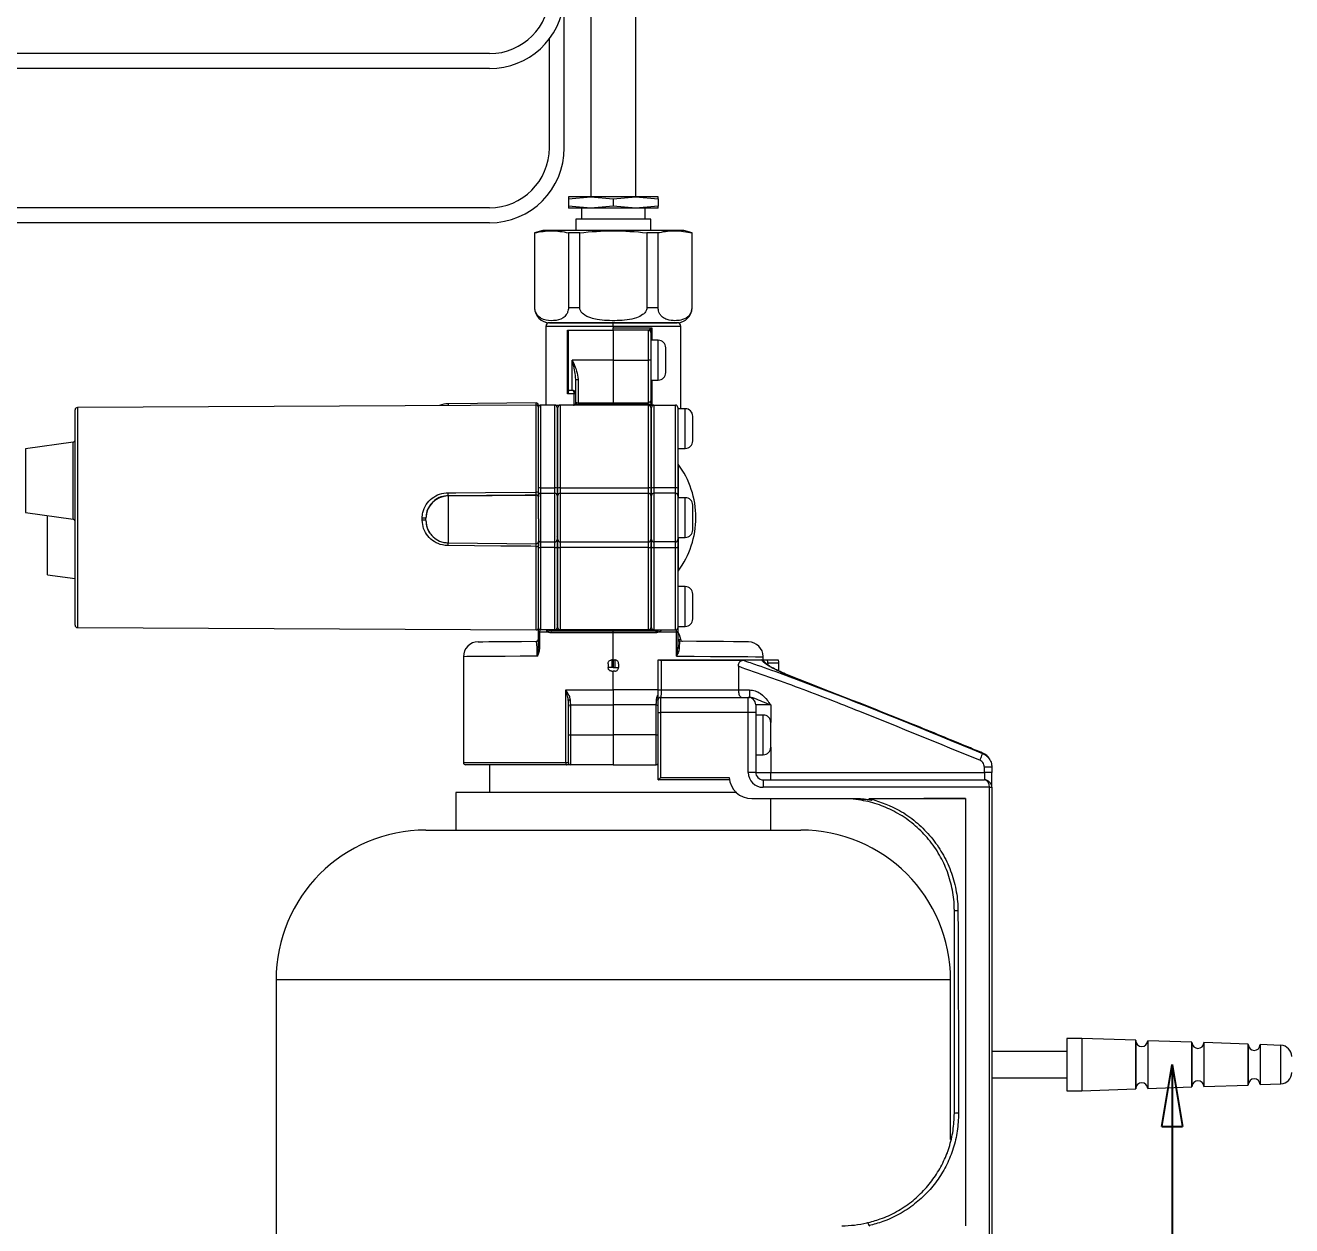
# Model space of a CAD drawing. Header units: millimetres. Extents: x 68 to 977, y 33 to 1394.
# Drawn here: x 372 to 709.9, y 563.3 to 883.7 of the extents above; entities that cross this region are included whole.
import ezdxf

# ---------------------------------------------------------------- set-up
doc = ezdxf.new("R2010")
doc.units = ezdxf.units.MM
doc.header["$LTSCALE"] = 5
doc.layers.add('LEVEL0', color=179, linetype='Continuous')
doc.styles.add('SLDTEXTSTYLE0', font='TXT', dxfattribs={"width": 0.75})
doc.dimstyles.new('SLDDIMSTYLE1', dxfattribs={"dimtxt": 17.5, "dimasz": 16.51, "dimexe": 0, "dimexo": 0.0625, "dimgap": 4.375, "dimtad": 1, "dimdec": 0, "dimlfac": 0.5, "dimrnd": 1e-09, "dimzin": 12, "dimdsep": 46, "dimtxsty": 'SLDTEXTSTYLE0', "dimblk1": 'CLOSED', "dimblk2": 'CLOSED', "dimsah": 1, "dimcen": 0.09, "dimadec": 0, "dimazin": 3, "dimtfac": 1, "dimtofl": 0, "dimtmove": 0, "dimatfit": 3, "dimldrblk": 'CLOSED', "dimfxl": 0, "dimfrac": 2, "dimtolj": 1, "dimtzin": 12, "dimarcsym": 0})

# ---------------------------------------------------------------- blocks, each defined once
blk = doc.blocks.new('_CLOSED')
at = {"color": 0, "linetype": 'ByBlock', "lineweight": -2}
for p, q in [((-1, 0.166667), (0, 0)), ((-1, 0.166667), (-1, -0.166667)), ((0, 0), (-1, -0.166667)), ((0, 0), (-1, 0))]:
    blk.add_line(p, q, dxfattribs=at)
blk = doc.blocks.new('_D_3')
at = {"layer": 'LEVEL0', "color": 7}
blk.add_line((678.04, 606.31), (678.04, 286.31), dxfattribs=at)
at = {"layer": 'LEVEL0', "color": 7, "xscale": 16.51, "yscale": 16.51}
for p, rotation in [((678.04, 606.31, 32.55), 90.0000000000004), ((678.04, 286.31, 32.55), 270.0000000000004)]:
    blk.add_blockref('_CLOSED', p, dxfattribs=dict(at, rotation=rotation))
at = {"layer": 'LEVEL0', "color": 7, "insert": (655.48, 410.24, 32.55), "char_height": 17.5, "attachment_point": 1, "rotation": 90, "style": 'SLDTEXTSTYLE0'}
blk.add_mtext('160', dxfattribs=at)

msp = doc.modelspace()

# ---------------------------------------------------------------- linework, layer by layer
at = {"color": 7, "linetype": 'Continuous', "lineweight": 15}
for p, q in [((522.91, 919.01), (522.91, 837.91)), ((534.91, 837.91), (534.91, 919.01)), ((516.91, 837.41), (522.91, 837.91)), ((516.91, 837.91), (516.91, 837.41)), ((522.91, 837.91), (516.91, 837.91)), ((516.91, 837.41), (516.91, 835.41)), ((522.91, 834.91), (516.91, 835.41)), ((516.91, 835.41), (516.91, 834.91)), ((522.91, 834.91), (516.91, 834.91)), ((520.41, 834.91), (520.41, 831.91)), ((522.91, 837.91), (528.91, 837.41)), ((534.91, 837.91), (522.91, 837.91)), ((528.91, 835.41), (522.91, 834.91)), ((534.91, 834.91), (522.91, 834.91)), ((528.91, 837.41), (534.91, 837.91)), ((528.91, 837.41), (528.91, 835.41)), ((534.91, 834.91), (528.91, 835.41)), ((534.91, 837.91), (540.91, 837.41)), ((540.91, 837.91), (534.91, 837.91)), ((540.91, 835.41), (534.91, 834.91)), ((540.91, 834.91), (534.91, 834.91)), ((537.41, 831.91), (537.41, 834.91)), ((540.91, 837.41), (540.91, 837.91)), ((540.91, 837.41), (540.91, 835.41)), ((540.91, 834.91), (540.91, 835.41)), ((518.91, 831.91), (518.91, 828.91)), ((538.91, 831.91), (518.91, 831.91)), ((538.91, 828.91), (538.91, 831.91)), ((510.11, 828.91), (507.91, 828.32)), ((507.91, 828.32), (507.91, 808.31)), ((507.98, 828.32), (507.91, 828.32)), ((507.98, 808.31), (507.98, 828.32)), ((519.51, 828.91), (510.11, 828.91)), ((519.96, 828.32), (516.93, 828.32)), ((516.93, 828.32), (516.93, 808.31)), ((547.71, 828.91), (519.51, 828.91)), ((519.96, 808.31), (519.96, 828.32)), ((537.85, 828.32), (537.85, 808.31)), ((540.89, 828.32), (537.85, 828.32)), ((540.89, 808.31), (540.89, 828.32)), ((549.91, 828.32), (547.71, 828.91)), ((549.91, 828.32), (549.84, 828.32)), ((549.84, 828.32), (549.84, 808.31)), ((549.91, 808.31), (549.91, 828.32)), ((520.41, 804.31), (511.91, 804.31)), ((511.91, 804.31), (528.91, 804.31)), ((545.91, 804.31), (520.41, 804.31)), ((528.91, 804.31), (545.91, 804.31)), ((528.91, 803.31), (528.91, 804.31)), ((510.91, 803.31), (510.91, 782.31)), ((516.72, 802.31), (516.91, 802.31)), ((516.91, 786.31), (516.91, 802.31)), ((516.91, 802.31), (528.91, 802.31)), ((528.91, 803.31), (528.91, 802.91)), ((528.91, 802.31), (528.91, 802.91)), ((538.31, 802.31), (528.91, 802.31)), ((528.91, 802.31), (528.91, 794.31)), ((538.91, 801.71), (538.91, 794.31)), ((546.91, 781.35), (546.91, 803.31)), ((540.91, 799.61), (538.91, 799.61)), ((542.91, 791.01), (542.91, 797.61)), ((528.91, 794.31), (528.91, 782.91)), ((538.91, 794.31), (538.91, 783.25)), ((518.91, 783.11), (518.91, 789.19)), ((538.91, 789.01), (540.91, 789.01)), ((516.91, 786.31), (517.91, 786.31)), ((385.31, 751.88), (385.31, 781.06)), ((508.31, 782.31), (385.91, 781.66)), ((508.3, 782.88), (484.86, 782.68)), ((508.91, 782.28), (508.91, 781.71)), ((508.91, 760.12), (508.91, 781.71)), ((513.31, 782.31), (509.51, 782.31)), ((513.31, 782.31), (513.71, 782.31)), ((513.71, 782.31), (514.71, 782.31)), ((513.91, 781.71), (513.91, 760.12)), ((514.11, 760.12), (514.11, 781.71)), ((538.31, 782.31), (514.71, 782.31)), ((518.91, 782.91), (518.91, 783.11)), ((528.91, 782.51), (519.51, 782.51)), ((528.91, 782.51), (528.91, 782.91)), ((539.06, 782.51), (528.91, 782.51)), ((528.91, 782.31), (528.91, 782.51)), ((538.31, 782.31), (539.31, 782.31)), ((538.91, 782.91), (538.91, 783.31)), ((538.91, 781.71), (538.91, 760.12)), ((539.11, 760.12), (539.11, 781.71)), ((539.31, 782.31), (539.71, 782.31)), ((539.71, 782.31), (545.51, 782.31)), ((546.11, 781.71), (546.11, 760.12)), ((548.11, 781.35), (546.11, 781.35)), ((550.11, 772.75), (550.11, 779.35)), ((384.79, 772.4), (372.03, 770.61)), ((546.11, 770.75), (548.11, 770.75)), ((508.91, 758.21), (508.91, 760.12)), ((508.91, 751.95), (508.91, 758.21)), ((509.51, 758.81), (513.31, 758.81)), ((513.91, 760.12), (513.91, 758.21)), ((513.91, 758.21), (513.91, 746.41)), ((514.11, 758.21), (514.11, 760.12)), ((514.11, 746.41), (514.11, 758.21)), ((514.71, 758.81), (538.31, 758.81)), ((538.91, 760.12), (538.91, 758.21)), ((538.91, 758.21), (538.91, 746.41)), ((539.11, 758.21), (539.11, 760.12)), ((539.11, 746.41), (539.11, 758.21)), ((545.51, 758.81), (539.71, 758.81)), ((546.11, 760.12), (546.11, 758.21)), ((546.11, 758.21), (546.11, 746.41)), ((548.11, 757.61), (546.11, 757.61)), ((372.03, 753.65), (384.79, 751.86)), ((550.11, 749.01), (550.11, 755.61)), ((377.91, 737.04), (377.91, 752.83)), ((385.31, 723.55), (385.31, 751.88)), ((478.91, 752.1), (478.91, 752.14)), ((478.91, 751.52), (478.91, 752.1)), ((508.91, 751.95), (508.91, 745.92)), ((546.11, 747.01), (548.11, 747.01)), ((484.86, 745.52), (508.3, 745.32)), ((508.91, 744.5), (508.91, 745.92)), ((508.91, 722.91), (508.91, 744.5)), ((509.51, 745.81), (513.31, 745.81)), ((513.91, 746.41), (513.91, 744.5)), ((513.91, 744.5), (513.91, 722.91)), ((514.11, 744.5), (514.11, 746.41)), ((514.11, 722.91), (514.11, 744.5)), ((514.71, 745.81), (538.31, 745.81)), ((538.91, 746.41), (538.91, 744.5)), ((538.91, 744.5), (538.91, 722.91)), ((539.11, 744.5), (539.11, 746.41)), ((539.11, 722.91), (539.11, 744.5)), ((545.51, 745.81), (539.71, 745.81)), ((546.11, 746.41), (546.11, 744.5)), ((546.11, 744.5), (546.11, 722.91)), ((377.91, 737.04), (385.31, 736)), ((548.11, 733.87), (546.11, 733.87)), ((550.11, 725.27), (550.11, 731.87)), ((546.11, 723.27), (548.11, 723.27)), ((385.91, 722.95), (508.31, 722.31)), ((508.91, 717.58), (508.91, 721.71)), ((513.31, 722.31), (509.51, 722.31)), ((511.16, 722.2), (511.16, 722.21)), ((512.51, 722.11), (528.91, 722.11)), ((513.71, 722.31), (513.31, 722.31)), ((514.71, 722.31), (513.71, 722.31)), ((538.31, 722.31), (514.71, 722.31)), ((528.91, 722.11), (528.91, 722.31)), ((528.91, 722.11), (540.51, 722.11)), ((528.91, 721.51), (528.91, 722.11)), ((528.91, 714.31), (528.91, 721.51)), ((539.31, 722.31), (538.31, 722.31)), ((539.71, 722.31), (539.31, 722.31)), ((539.71, 722.31), (545.51, 722.31)), ((546.11, 721.71), (546.11, 717.72)), ((488.91, 715.17), (488.91, 686.91)), ((527.51, 713.31), (527.51, 712.31)), ((528.91, 714.31), (528.51, 714.31)), ((528.91, 714.31), (529.31, 714.31)), ((528.91, 714.31), (528.91, 712.31)), ((530.31, 713.31), (530.31, 712.31)), ((540.91, 714.31), (541.19, 714.31)), ((540.91, 706.31), (540.91, 714.31)), ((541.19, 714.31), (568.52, 714.31)), ((541.68, 714.22), (563.52, 714.22)), ((568.52, 714.31), (569.98, 714.31)), ((568.91, 714.31), (568.91, 715.14)), ((569.98, 714.31), (572.91, 714.31)), ((573.11, 711.33), (573.11, 713.44)), ((528.51, 712.31), (527.51, 712.31)), ((528.91, 712.31), (528.51, 712.31)), ((528.51, 711.31), (528.91, 711.31)), ((528.91, 712.31), (529.31, 712.31)), ((529.31, 711.31), (528.91, 711.31)), ((528.91, 706.31), (528.91, 711.31)), ((529.31, 712.31), (530.31, 712.31)), ((562.27, 712.6), (562.27, 706.31)), ((576.47, 709.89), (576.46, 709.86)), ((528.91, 706.31), (528.91, 702.31)), ((540.91, 700.31), (540.91, 703.71)), ((541.51, 704.31), (564.91, 704.31)), ((564.91, 704.31), (565.25, 704.31)), ((516.91, 694.31), (516.91, 701.71)), ((517.51, 702.31), (528.91, 702.31)), ((540.31, 702.31), (528.91, 702.31)), ((528.91, 702.31), (528.91, 694.31)), ((540.91, 682.31), (540.91, 700.31)), ((566.91, 702.31), (566.91, 700.31)), ((566.91, 700.31), (566.91, 684.31)), ((568.91, 699.61), (566.91, 699.61)), ((570.91, 691.01), (570.91, 697.61)), ((516.91, 686.91), (516.91, 694.31)), ((528.91, 694.31), (528.91, 686.31)), ((516.42, 686.31), (489.51, 686.31)), ((495.91, 686.31), (495.91, 678.91)), ((517.51, 686.31), (516.42, 686.31)), ((528.91, 686.31), (517.51, 686.31)), ((528.91, 686.31), (540.31, 686.31)), ((540.91, 686.31), (540.31, 686.31)), ((566.91, 689.01), (568.91, 689.01)), ((629.91, 685.66), (629.91, 684.31)), ((629.91, 680.31), (629.91, 684.31)), ((559.91, 682.31), (540.91, 682.31)), ((568.91, 682.31), (627.91, 682.31)), ((629.91, 680.31), (629.91, 212.31)), ((486.91, 678.91), (486.91, 668.91)), ((561.91, 678.91), (486.91, 678.91)), ((565.83, 677.31), (594.43, 677.31)), ((570.91, 668.91), (570.91, 677.31)), ((622.91, 677.31), (622.91, 563.31)), ((478.91, 668.91), (578.91, 668.91)), ((619.91, 593.31), (619.91, 647.31)), ((438.91, 628.91), (438.91, 288.91)), ((618.91, 586.32), (618.91, 628.91)), ((653.91, 613.31), (649.91, 613.31)), ((649.91, 613.31), (649.91, 599.31)), ((668.31, 612.81), (653.91, 613.31)), ((653.91, 613.31), (653.91, 599.31)), ((668.31, 599.81), (668.31, 612.81)), ((668.31, 612.75), (668.31, 599.87)), ((683.31, 612.28), (671.51, 612.69)), ((671.51, 612.69), (671.51, 606.31)), ((683.31, 600.34), (683.31, 612.28)), ((683.31, 612.23), (683.31, 600.39)), ((698.31, 611.76), (686.51, 612.17)), ((686.51, 612.17), (686.51, 606.31)), ((698.31, 600.86), (698.31, 611.76)), ((698.31, 611.7), (698.31, 600.91)), ((707.01, 611.45), (701.51, 611.65)), ((701.51, 611.65), (701.51, 606.31)), ((649.91, 609.81), (629.91, 609.81)), ((671.51, 606.31), (671.51, 599.92)), ((686.51, 606.31), (686.51, 600.45)), ((701.51, 606.31), (701.51, 600.97)), ((629.91, 602.81), (649.91, 602.81)), ((649.91, 599.31), (653.91, 599.31)), ((653.91, 599.31), (668.31, 599.81)), ((671.51, 599.92), (683.31, 600.34)), ((686.51, 600.45), (698.31, 600.86)), ((701.51, 600.97), (707.01, 601.16)), ((618.04, 583.08), (617.86, 582.4))]:
    msp.add_line(p, q, dxfattribs=at)
at = {"color": 8, "linetype": 'Continuous', "lineweight": 0}
for p, q in [((507.98, 808.31), (507.91, 808.31)), ((519.96, 808.31), (516.93, 808.31)), ((540.89, 808.31), (537.85, 808.31)), ((549.91, 808.31), (549.84, 808.31)), ((528.91, 803.31), (510.91, 803.31)), ((516.72, 785.31), (516.72, 802.31)), ((546.91, 803.31), (528.91, 803.31)), ((528.91, 802.91), (539.17, 802.91)), ((538.31, 794.31), (538.31, 802.31)), ((539.17, 802.91), (539.17, 799.61)), ((540.91, 789.01), (540.91, 799.61)), ((517.91, 786.31), (517.91, 794.31)), ((528.91, 794.31), (517.91, 794.31)), ((528.91, 794.31), (538.31, 794.31)), ((538.91, 794.31), (538.31, 794.31)), ((538.31, 782.91), (538.31, 794.31)), ((518.91, 789.19), (519.51, 789.19)), ((519.51, 789.19), (519.51, 782.91)), ((539.17, 789.01), (539.17, 782.42)), ((518.49, 785.31), (516.72, 785.31)), ((518.49, 782.34), (518.49, 785.31)), ((518.91, 785.31), (518.49, 785.31)), ((385.91, 781.66), (385.91, 751.87)), ((484.86, 782.68), (484.86, 782.18)), ((508.3, 782.31), (508.3, 782.88)), ((508.31, 759.12), (508.31, 782.31)), ((509.51, 782.31), (509.51, 760.28)), ((513.31, 760.28), (513.31, 782.31)), ((513.71, 782.31), (513.71, 782.16)), ((514.11, 781.71), (513.91, 781.71)), ((514.71, 782.31), (514.71, 760.28)), ((519.51, 782.91), (519.51, 782.51)), ((519.51, 782.91), (528.91, 782.91)), ((519.51, 782.51), (519.51, 782.41)), ((528.91, 782.91), (538.31, 782.91)), ((538.31, 760.28), (538.31, 782.31)), ((539.11, 781.71), (538.91, 781.71)), ((539.31, 782.31), (539.31, 782.16)), ((539.71, 782.31), (539.71, 760.28)), ((545.51, 760.28), (545.51, 782.31)), ((548.11, 770.75), (548.11, 781.35)), ((372.03, 770.61), (372.03, 762)), ((384.79, 761.98), (384.79, 772.4)), ((546.23, 766.58), (546.23, 757.61)), ((372.03, 762), (372.03, 753.65)), ((384.79, 751.86), (384.79, 761.98)), ((509.51, 760.28), (509.51, 758.81)), ((509.51, 760.28), (513.31, 760.28)), ((513.31, 758.81), (513.31, 760.28)), ((514.71, 760.28), (514.71, 758.81)), ((514.71, 760.28), (538.31, 760.28)), ((538.31, 758.81), (538.31, 760.28)), ((539.71, 760.28), (539.71, 758.81)), ((545.51, 760.28), (539.71, 760.28)), ((545.51, 758.81), (545.51, 760.28)), ((484.86, 758.1), (508.3, 758.31)), ((484.86, 758.15), (484.86, 758.1)), ((484.86, 758.1), (484.86, 745.52)), ((508.3, 758.31), (508.3, 758.35)), ((508.3, 745.32), (508.3, 758.31)), ((509.51, 758.81), (509.51, 745.81)), ((513.31, 745.81), (513.31, 758.81)), ((514.71, 758.81), (514.71, 745.81)), ((538.31, 745.81), (538.31, 758.81)), ((539.71, 758.81), (539.71, 745.81)), ((545.51, 745.81), (545.51, 758.81)), ((548.11, 747.01), (548.11, 757.61)), ((385.91, 751.87), (385.91, 722.95)), ((477.91, 751.58), (477.91, 752.14)), ((546.23, 747.01), (546.23, 738.04)), ((508.31, 722.31), (508.31, 744.62)), ((509.51, 745.81), (509.51, 744.34)), ((513.31, 744.34), (509.51, 744.34)), ((509.51, 744.34), (509.51, 722.31)), ((513.31, 744.34), (513.31, 745.81)), ((513.31, 722.31), (513.31, 744.34)), ((514.71, 745.81), (514.71, 744.34)), ((538.31, 744.34), (514.71, 744.34)), ((514.71, 744.34), (514.71, 722.31)), ((538.31, 744.34), (538.31, 745.81)), ((538.31, 722.31), (538.31, 744.34)), ((539.71, 745.81), (539.71, 744.34)), ((539.71, 744.34), (545.51, 744.34)), ((539.71, 744.34), (539.71, 722.31)), ((545.51, 744.34), (545.51, 745.81)), ((545.51, 722.31), (545.51, 744.34)), ((548.11, 723.27), (548.11, 733.87)), ((508.91, 721.71), (509.21, 721.71)), ((509.21, 721.71), (509.21, 717.58)), ((511.59, 721.71), (509.21, 721.71)), ((528.91, 721.51), (512.26, 721.51)), ((512.51, 722.31), (512.51, 722.11)), ((513.71, 722.31), (513.71, 722.46)), ((513.91, 722.91), (514.11, 722.91)), ((540.34, 721.51), (528.91, 721.51)), ((538.91, 722.91), (539.11, 722.91)), ((539.31, 722.46), (539.31, 722.31)), ((540.51, 722.11), (540.51, 722.31)), ((545.76, 721.71), (540.87, 721.71)), ((545.76, 715.33), (545.76, 721.71)), ((545.76, 721.71), (546.11, 721.71)), ((546.13, 719.79), (546.7, 719.79)), ((508.91, 717.58), (509.21, 717.58)), ((528.51, 714.31), (528.51, 712.31)), ((529.31, 714.31), (529.31, 712.31)), ((541.68, 714.22), (541.68, 706.31)), ((570.17, 713.44), (570.17, 712.97)), ((573.11, 713.44), (570.17, 713.44)), ((516.23, 706.31), (528.91, 706.31)), ((516.23, 686.91), (516.23, 706.31)), ((540.91, 706.31), (528.91, 706.31)), ((540.91, 706.31), (541.68, 706.31)), ((541.68, 706.31), (562.27, 706.31)), ((562.27, 706.31), (565.25, 706.31)), ((565.25, 706.31), (565.25, 704.31)), ((541.51, 704.31), (541.51, 700.31)), ((564.91, 700.31), (564.91, 704.31)), ((517.51, 702.31), (517.51, 694.31)), ((540.31, 694.31), (540.31, 702.31)), ((540.91, 700.31), (541.51, 700.31)), ((541.51, 700.31), (541.51, 682.91)), ((564.91, 700.31), (541.51, 700.31)), ((564.91, 684.31), (564.91, 700.31)), ((566.91, 700.31), (564.91, 700.31)), ((570.91, 702.31), (566.91, 702.31)), ((568.91, 689.01), (568.91, 699.61)), ((570.91, 702.31), (570.91, 697.61)), ((516.91, 694.31), (517.51, 694.31)), ((517.51, 694.31), (528.91, 694.31)), ((517.51, 694.31), (517.51, 686.31)), ((540.31, 694.31), (528.91, 694.31)), ((540.31, 686.31), (540.31, 694.31)), ((540.31, 694.31), (540.91, 694.31)), ((570.91, 691.01), (570.91, 684.31)), ((488.91, 686.91), (516.23, 686.91)), ((516.23, 686.91), (516.91, 686.91)), ((541.51, 682.91), (559.84, 682.91)), ((566.91, 684.31), (564.91, 684.31)), ((566.91, 684.31), (570.91, 684.31)), ((570.91, 682.31), (570.91, 684.31)), ((570.91, 684.31), (627.91, 684.31)), ((627.91, 684.31), (627.91, 685.66)), ((629.91, 685.66), (627.91, 685.66)), ((627.91, 684.31), (627.91, 682.31)), ((629.91, 684.31), (627.91, 684.31)), ((568.91, 682.31), (568.91, 680.31)), ((629.31, 680.31), (568.91, 680.31)), ((629.31, 212.31), (629.31, 680.31)), ((629.31, 680.31), (629.91, 680.31)), ((618.91, 628.91), (438.91, 628.91)), ((707.01, 601.16), (707.01, 611.45))]:
    msp.add_line(p, q, dxfattribs=at)
at = {"color": 8, "linetype": 'Continuous', "lineweight": 0, "flags": 128}
for points in [[(518.49, 785.31), (518.48, 785.5), (518.44, 785.69), (518.39, 785.86), (518.32, 786.02), (518.23, 786.14), (518.13, 786.23), (518.02, 786.29), (517.91, 786.31)], [(518.64, 782.41), (518.65, 782.4), (518.67, 782.37), (518.7, 782.32), (518.71, 782.31)], [(484.85, 758.93), (486.85, 758.94), (494.85, 759.01), (508.31, 759.12)], [(513.91, 759.89), (513.93, 759.9), (513.99, 759.91), (514.04, 759.93), (514.08, 759.94), (514.1, 759.96), (514.11, 759.98)], [(539.11, 759.89), (539.09, 759.9), (539.03, 759.91), (538.98, 759.93), (538.94, 759.94), (538.92, 759.96), (538.91, 759.98)], [(508.31, 744.62), (506.91, 744.63), (498.91, 744.7), (484.85, 744.82)], [(513.91, 744.72), (513.93, 744.72), (513.99, 744.71), (514.04, 744.69), (514.08, 744.67), (514.1, 744.65), (514.11, 744.63)], [(539.11, 744.72), (539.09, 744.72), (539.03, 744.71), (538.98, 744.69), (538.94, 744.67), (538.92, 744.65), (538.91, 744.63)], [(511.59, 721.71), (511.65, 721.82), (511.73, 721.93), (511.82, 722.03), (511.9, 722.11), (511.99, 722.17), (512.06, 722.21), (512.13, 722.22), (512.18, 722.21)], [(512.26, 721.51), (512.26, 721.63), (512.28, 721.74), (512.3, 721.84), (512.33, 721.93), (512.37, 722.01), (512.41, 722.06), (512.46, 722.1), (512.51, 722.11)], [(508.61, 715.32), (504.09, 715.29), (500.03, 715.26), (496.51, 715.23), (493.6, 715.21), (491.36, 715.19), (489.83, 715.18), (489.03, 715.17), (488.91, 715.17)], [(545.76, 715.33), (550.5, 715.29), (554.85, 715.25), (558.72, 715.22), (562.04, 715.2), (564.76, 715.18), (566.83, 715.16), (568.2, 715.15), (568.85, 715.14), (568.91, 715.14)], [(627.43, 689.36), (627.4, 689.3), (627.35, 689.17), (627.27, 688.99), (627.18, 688.76), (627.07, 688.49), (626.94, 688.19), (626.81, 687.86), (626.67, 687.52)], [(516.23, 686.91), (516.23, 686.79), (516.24, 686.68), (516.26, 686.58), (516.28, 686.48), (516.31, 686.41), (516.34, 686.35), (516.38, 686.32), (516.42, 686.31)], [(597.76, 677.25), (597.76, 677.26), (597.76, 677.28), (597.76, 677.29), (597.76, 677.31), (597.76, 677.32), (597.76, 677.34), (597.76, 677.35), (597.76, 677.37)], [(597.76, 677.37), (610.23, 677.34), (622.81, 677.31), (622.91, 677.31)]]:
    msp.add_lwpolyline(points, dxfattribs=at)
at = {"color": 7, "linetype": 'Continuous', "lineweight": 15, "flags": 128}
for points in [[(546.16, 721.82), (546.45, 721.14), (546.83, 719.81)], [(492.87, 719.17), (493.12, 719.17), (494.07, 719.18), (495.71, 719.19), (498.01, 719.21), (500.91, 719.24), (504.37, 719.27), (508.31, 719.3)], [(564.94, 719.14), (564.92, 719.14), (564.37, 719.15), (563.06, 719.16), (561.02, 719.18), (558.3, 719.2), (554.96, 719.23), (551.07, 719.27), (546.7, 719.3)], [(540.91, 682.31), (540.92, 682.32), (540.95, 682.35), (541.01, 682.41), (541.08, 682.48), (541.18, 682.58), (541.28, 682.68), (541.39, 682.79), (541.51, 682.91)]]:
    msp.add_lwpolyline(points, dxfattribs=at)
at = {"color": 7, "linetype": 'Continuous', "lineweight": 15}
for centre, radius, start, end in [((511.91, 808.31), 4, 180, 270), ((545.91, 808.31), 4, 270, 0), ((511.91, 803.31), 1, 90, 180), ((545.91, 803.31), 1, 0, 90), ((538.31, 801.71), 0.6, 0, 90), ((540.91, 797.61), 2, 0, 90), ((540.91, 791.01), 2, 270, 0), ((517.91, 785.31), 1, 0, 90), ((385.91, 781.06), 0.6, 90.3, 180), ((484.91, 776.68), 6, 90.5, 113.7515), ((508.31, 782.28), 0.6, 0, 90.5), ((508.31, 781.71), 0.6, 0, 90.3), ((509.51, 781.71), 0.6, 90, 180), ((513.31, 781.71), 0.6, 0, 90), ((513.71, 781.21), 0.4, 300, 0), ((514.71, 781.71), 0.6, 90, 180), ((518.31, 782.91), 0.6, 270, 303.5573), ((519.51, 783.11), 0.6, 180, 270), ((538.31, 781.71), 0.6, 0, 90), ((539.31, 781.21), 0.4, 180, 240), ((539.71, 781.71), 0.6, 90, 180), ((545.51, 781.71), 0.6, 0, 90), ((548.11, 779.35), 2, 0, 90), ((384.71, 773), 0.6, 278, 0), ((548.11, 772.75), 2, 270, 0), ((546.71, 766.93), 0.6, 180, 216.4751), ((526.93, 752.31), 24, 0, 36.4751), ((509.51, 758.21), 0.6, 90, 180), ((513.31, 758.21), 0.6, 0, 90), ((513.71, 757.71), 0.4, 300, 0), ((514.71, 758.21), 0.6, 90, 180), ((538.31, 758.21), 0.6, 0, 90), ((539.31, 757.71), 0.4, 180, 240), ((539.71, 758.21), 0.6, 90, 180), ((545.51, 758.21), 0.6, 0, 90), ((548.11, 755.61), 2, 0, 90), ((384.71, 751.26), 0.6, 0, 82), ((484.91, 751.52), 6, 180.0032, 269.5033), ((526.93, 752.31), 24, 323.5249, 0), ((513.71, 746.91), 0.4, 0, 60), ((539.31, 746.91), 0.4, 120, 180), ((548.11, 749.01), 2, 270, 0), ((508.31, 745.92), 0.6, 269.4969, 359.9967), ((509.51, 746.41), 0.6, 180, 270), ((513.31, 746.41), 0.6, 270, 0), ((514.71, 746.41), 0.6, 180, 270), ((538.31, 746.41), 0.6, 270, 0), ((539.71, 746.41), 0.6, 180, 270), ((545.51, 746.41), 0.6, 270, 0), ((546.71, 737.68), 0.6, 143.5249, 180), ((548.11, 731.87), 2, 0, 90), ((385.91, 723.55), 0.6, 180, 269.7), ((513.71, 723.41), 0.4, 0, 60), ((539.31, 723.41), 0.4, 120, 180), ((548.11, 725.27), 2, 270, 0), ((508.31, 722.91), 0.6, 269.7, 0), ((508.31, 719.9), 0.6, 270.5, 0), ((509.51, 722.91), 0.6, 180, 270), ((513.31, 722.91), 0.6, 270, 0), ((514.71, 722.91), 0.6, 180, 270), ((538.31, 722.91), 0.6, 270, 0), ((539.71, 722.91), 0.6, 180, 270), ((540.51, 722.71), 0.6, 270, 318.1897), ((545.51, 722.91), 0.6, 270, 0), ((546.71, 719.9), 0.6, 180, 269.5), ((547.42, 719.9), 0.6, 187.7463, 269.5), ((492.91, 715.17), 4, 90.5, 180.2261), ((564.91, 715.14), 4, 0.6703, 89.5), ((571.11, 713.44), 2, 0, 25.8419), ((541.51, 703.71), 0.6, 90, 180), ((564.91, 702.31), 2, 0, 90), ((517.51, 701.71), 0.6, 90, 180), ((540.31, 701.71), 0.6, 0, 90), ((568.91, 697.61), 2, 0, 90), ((568.91, 691.01), 2, 270, 0), ((489.51, 686.91), 0.6, 180, 270), ((517.51, 686.91), 0.6, 180, 270), ((540.31, 686.91), 0.6, 270, 0), ((565.83, 683.31), 6, 183.8226, 270), ((568.91, 684.31), 2, 180, 270), ((627.91, 680.31), 2, 0, 90), ((478.91, 628.91), 40, 90, 180), ((578.91, 628.91), 40, 0, 90), ((669.91, 612.75), 1.6, 182, 358), ((684.91, 612.23), 1.6, 182, 358), ((699.91, 611.7), 1.6, 182, 358), ((706.91, 608.46), 3, 0, 88), ((669.91, 599.87), 1.6, 2, 178), ((684.91, 600.39), 1.6, 2, 178), ((699.91, 600.91), 1.6, 2, 178), ((706.91, 604.16), 3, 272, 0), ((589.91, 593.31), 30, 270, 282.87)]:
    msp.add_arc(centre, radius, start, end, dxfattribs=at)
at = {"color": 8, "linetype": 'Continuous', "lineweight": 0}
for centre, radius, start, end in [((538.37, 801.88), 0.539, 2.71, 78.1692), ((519.46, 782.96), 0.557, 185.6678, 274.7209), ((509.37, 759.59), 0.698, 78.484, 131.2674), ((513.45, 759.59), 0.698, 48.7322, 101.5163), ((514.57, 759.59), 0.698, 78.4839, 131.2674), ((538.45, 759.59), 0.698, 48.7326, 101.5161), ((539.57, 759.59), 0.698, 78.484, 131.2675), ((545.65, 759.59), 0.698, 48.7326, 101.5161), ((484.91, 752.1), 6, 90.4967, 179.9968), ((430.5, 758.29), 54.36, 359.8468, 0.6671), ((508.31, 757.75), 0.6, 0.0031, 90.5032), ((508.31, 757.71), 0.6, 0.0031, 90.5032), ((508.45, 758.36), 0.78, 53.9176, 100.6109), ((478.16, 707.75), 44.39, 89.0359, 90.3199), ((478.16, 741.4), 10.19, 85.7942, 91.3934), ((396.5, 745.68), 88.36, 359.4402, 359.8968), ((508.45, 745.32), 0.718, 258.6359, 309.9736), ((509.37, 745.02), 0.698, 228.7322, 281.5166), ((513.45, 745.02), 0.698, 258.4831, 311.2682), ((514.57, 745.02), 0.698, 228.7322, 281.5167), ((538.45, 745.02), 0.698, 258.4833, 311.2678), ((539.57, 745.02), 0.698, 228.7322, 281.5165), ((545.65, 745.02), 0.698, 258.4833, 311.2678), ((511.31, 722.86), 0.675, 257.1261, 305.36), ((540.04, 721.45), 0.869, 17.415, 45.0009), ((541.51, 722.68), 0.429, 239.0778, 277.2569), ((546.5, 717.82), 0.406, 193.0499, 266.3384), ((567.89, 712.5), 1.91, 25.5387, 70.8412), ((568.05, 713.44), 2.12, 359.9387, 24.2375), ((517.38, 703.21), 0.482, 90.1099, 169.3485), ((540.44, 703.21), 0.482, 10.6522, 89.8898), ((568.91, 684.31), 4, 180, 270), ((620.6, 625.97), 21.35, 89.2667, 91.8476), ((620.68, 547.6), 45.71, 89.5421, 90.9604)]:
    msp.add_arc(centre, radius, start, end, dxfattribs=at)
for centre, major_axis, ratio, start_param, end_param in [((519.51, 783.11), (0.6, 0), 0.333333, 3.141593, 4.712389), ((2496.22, 776.15), (4744.61, 41.4), 0.000105, 4.274613, 4.280062), ((627.91, 680.31), (0, 2), 0.7, 4.712389, 6.283185)]:
    msp.add_ellipse(centre, major_axis=major_axis, ratio=ratio, start_param=start_param, end_param=end_param, dxfattribs=at)
at = {"color": 7, "linetype": 'Continuous', "lineweight": 15}
for points, knots in [([(507.98, 828.32), (509.46, 828.59), (512.44, 829.12), (515.43, 828.59), (516.93, 828.32)], [0, 0, 0, 0, 0.496593, 1, 1, 1, 1]), ([(519.96, 828.32), (522.93, 828.59), (528.89, 829.12), (534.85, 828.59), (537.85, 828.32)], [0, 0, 0, 0, 0.496594, 1, 1, 1, 1]), ([(540.89, 828.32), (541.01, 828.35), (542.55, 828.69), (545.54, 829.07), (548.4, 828.57), (549.84, 828.32)], [0, 0, 0, 0, 0.041526, 0.517706, 1, 1, 1, 1]), ([(516.93, 808.31), (516.92, 808.1), (516.89, 807.69), (516.7, 807.03), (516.28, 806.24), (515.04, 805.12), (512.95, 804.76), (510.89, 804.88), (509.36, 805.57), (508.6, 806.24), (508.15, 807.18), (508, 807.78), (507.99, 808.17), (507.98, 808.31)], [0, 0, 0, 0, 0.029665, 0.059203, 0.10866, 0.196227, 0.448873, 0.709496, 0.792817, 0.905288, 0.942714, 0.980473, 1, 1, 1, 1]), ([(537.85, 808.31), (537.83, 808.1), (537.79, 807.69), (537.4, 807.03), (536.56, 806.24), (534.07, 805.12), (529.9, 804.76), (525.78, 804.88), (522.72, 805.57), (521.21, 806.24), (520.31, 807.18), (520, 807.78), (519.97, 808.17), (519.96, 808.31)], [0, 0, 0, 0, 0.029665, 0.059203, 0.10866, 0.196227, 0.448873, 0.709496, 0.792817, 0.905288, 0.942714, 0.980473, 1, 1, 1, 1]), ([(549.84, 808.31), (549.83, 808.17), (549.82, 807.84), (549.69, 807.25), (549.36, 806.5), (548.44, 805.46), (547.04, 804.95), (545.19, 804.78), (543.54, 804.97), (542.22, 805.59), (541.49, 806.34), (541.11, 807.03), (540.92, 807.7), (540.9, 808.12), (540.89, 808.31)], [0, 0, 0, 0, 0.020179, 0.048214, 0.091538, 0.163827, 0.348249, 0.499845, 0.702734, 0.826407, 0.89091, 0.939429, 0.97254, 1, 1, 1, 1]), ([(516.91, 785.91), (516.9, 785.8), (516.87, 785.61), (516.77, 785.41), (516.72, 785.31), (516.72, 785.31)], [0, 0, 0, 0, 0.540048, 0.988463, 1, 1, 1, 1]), ([(516.91, 785.91), (516.91, 785.96), (516.91, 786.13), (516.91, 786.28), (516.91, 786.3), (516.91, 786.31)], [0, 0, 0, 0, 0.2246934, 0.6495573, 1, 1, 1, 1]), ([(518.64, 782.41), (518.67, 782.43), (518.73, 782.47), (518.79, 782.54), (518.84, 782.62), (518.87, 782.68), (518.9, 782.79), (518.91, 782.86), (518.91, 782.9), (518.91, 782.91)], [0, 0, 0, 0, 0.119106, 0.269753, 0.304675, 0.49677, 0.544895, 0.895175, 1, 1, 1, 1]), ([(538.91, 783.25), (538.91, 783.27), (538.9, 783.3), (538.87, 783.31), (538.81, 783.29), (538.7, 783.22), (538.53, 783.09), (538.39, 782.97), (538.31, 782.91), (538.31, 782.91)], [0, 0, 0, 0, 0.109154, 0.218345, 0.328189, 0.489011, 0.713243, 0.993491, 1, 1, 1, 1]), ([(538.91, 782.91), (538.91, 782.87), (538.92, 782.79), (538.95, 782.68), (539, 782.59), (539.04, 782.53), (539.06, 782.51), (539.06, 782.51), (539.06, 782.51)], [0, 0, 0, 0, 0.185217, 0.369802, 0.570281, 0.802039, 0.967897, 1, 1, 1, 1]), ([(539.06, 782.51), (539.06, 782.5), (539.07, 782.5), (539.12, 782.45), (539.21, 782.38), (539.33, 782.33), (539.43, 782.31), (539.49, 782.31), (539.51, 782.31)], [0, 0, 0, 0, 0.192351, 0.384977, 0.572468, 0.751346, 0.935094, 1, 1, 1, 1]), ([(539.31, 782.34), (539.31, 782.34), (539.18, 782.37), (539.12, 782.44), (539.06, 782.51)], [0, 0, 0, 0, 0.025552, 1, 1, 1, 1]), ([(484.86, 758.15), (484.19, 758.08), (482.87, 757.94), (481.1, 756.92), (479.75, 755.41), (479.01, 753.72), (478.94, 752.59), (478.91, 752.14)], [0, 0, 0, 0, 0.211452, 0.423069, 0.638496, 0.856459, 1, 1, 1, 1]), ([(508.91, 758.99), (508.91, 758.83), (508.91, 758.49), (508.91, 758.11), (508.91, 757.88), (508.91, 757.84), (508.91, 757.84)], [0, 0, 0, 0, 0.309547, 0.641387, 0.973227, 1, 1, 1, 1]), ([(478.91, 751.56), (478.97, 750.89), (479.1, 749.56), (480.11, 747.78), (481.61, 746.42), (483.29, 745.69), (484.41, 745.6), (484.86, 745.57)], [0, 0, 0, 0, 0.212362, 0.4249, 0.640879, 0.858736, 1, 1, 1, 1]), ([(508.91, 745.75), (508.91, 745.72), (508.91, 745.61), (508.91, 745.28), (508.91, 744.94), (508.91, 744.77)], [0, 0, 0, 0, 0.165182, 0.582591, 1, 1, 1, 1]), ([(508.91, 721.71), (508.91, 721.83), (508.91, 722.07), (508.91, 722.4), (508.91, 722.67), (508.91, 722.87), (508.91, 722.89), (508.91, 722.91)], [0, 0, 0, 0, 0.181344, 0.362324, 0.552772, 0.76678, 1, 1, 1, 1]), ([(512.06, 722.31), (512.09, 722.28), (512.13, 722.24), (512.17, 722.22), (512.18, 722.21), (512.18, 722.21)], [0, 0, 0, 0, 0.791861, 0.944896, 1, 1, 1, 1]), ([(512.18, 722.21), (512.22, 722.19), (512.32, 722.13), (512.44, 722.11), (512.51, 722.11)], [0, 0, 0, 0, 0.364836, 1, 1, 1, 1]), ([(546.11, 722.91), (546.11, 722.89), (546.11, 722.86), (546.11, 722.62), (546.11, 722.27), (546.11, 721.94), (546.11, 721.76), (546.11, 721.71)], [0, 0, 0, 0, 0.242195, 0.484751, 0.715456, 0.924415, 1, 1, 1, 1]), ([(508.61, 715.32), (508.61, 715.33), (508.7, 715.71), (508.85, 716.47), (508.89, 717.22), (508.91, 717.58)], [0, 0, 0, 0, 0.007828, 0.511712, 1, 1, 1, 1]), ([(527.51, 713.31), (527.52, 713.42), (527.54, 713.65), (527.71, 713.95), (527.97, 714.17), (528.25, 714.29), (528.44, 714.3), (528.51, 714.31)], [0, 0, 0, 0, 0.214588, 0.429175, 0.643838, 0.858587, 1, 1, 1, 1]), ([(530.31, 713.31), (530.3, 713.42), (530.28, 713.65), (530.1, 713.95), (529.85, 714.17), (529.57, 714.29), (529.38, 714.3), (529.31, 714.31)], [0, 0, 0, 0, 0.214588, 0.429174, 0.643839, 0.858585, 1, 1, 1, 1]), ([(541.19, 714.31), (541.25, 714.29), (541.37, 714.25), (541.54, 714.23), (541.65, 714.22), (541.68, 714.22)], [0, 0, 0, 0, 0.391504, 0.783886, 1, 1, 1, 1]), ([(562.27, 712.6), (562.28, 712.77), (562.29, 713.11), (562.46, 713.55), (562.73, 713.93), (563.1, 714.18), (563.38, 714.21), (563.52, 714.22)], [0, 0, 0, 0, 0.1776817, 0.3558103, 0.5280231, 0.76095, 1, 1, 1, 1]), ([(576.48, 709.9), (576.29, 709.97), (575.4, 710.29), (573.83, 710.96), (571.97, 711.85), (570.57, 712.67), (569.8, 713.21), (569.51, 713.51), (569.54, 713.47), (569.54, 713.46)], [0, 0, 0, 0, 0.053213, 0.262134, 0.473843, 0.684578, 0.852613, 0.975727, 1, 1, 1, 1]), ([(528.51, 711.31), (528.4, 711.32), (528.17, 711.34), (527.87, 711.51), (527.65, 711.77), (527.53, 712.05), (527.51, 712.23), (527.51, 712.31)], [0, 0, 0, 0, 0.214683, 0.429366, 0.644105, 0.858839, 1, 1, 1, 1]), ([(529.31, 711.31), (529.42, 711.32), (529.65, 711.34), (529.95, 711.51), (530.17, 711.77), (530.29, 712.05), (530.3, 712.23), (530.31, 712.31)], [0, 0, 0, 0, 0.2146856, 0.4293657, 0.6441041, 0.8588391, 1, 1, 1, 1]), ([(627.43, 689.47), (626.2, 689.98), (620.04, 692.53), (603.12, 699.51), (587.3, 705.65), (576.46, 709.86)], [0, 0, 0, 0, 0.072861, 0.364305, 1, 1, 1, 1]), ([(540.91, 703.71), (540.91, 703.74), (540.91, 703.8), (540.91, 704.28), (540.91, 704.98), (540.91, 705.7), (540.91, 706.15), (540.91, 706.31)], [0, 0, 0, 0, 0.225915, 0.451952, 0.674044, 0.887369, 1, 1, 1, 1]), ([(562.27, 706.31), (562.27, 706.1), (562.29, 705.68), (562.43, 705.11), (562.63, 704.66), (562.88, 704.38), (563.07, 704.31), (563.16, 704.31), (563.16, 704.31)], [0, 0, 0, 0, 0.191236, 0.382206, 0.580382, 0.795531, 0.995522, 1, 1, 1, 1]), ([(516.91, 701.71), (516.91, 701.76), (516.91, 701.87), (516.91, 702.56), (516.91, 703.12), (516.91, 703.3)], [0, 0, 0, 0, 0.407791, 0.815746, 1, 1, 1, 1]), ([(629.39, 687.62), (629.28, 687.85), (628.97, 688.48), (628.23, 689.09), (627.63, 689.38), (627.43, 689.47)], [0, 0, 0, 0, 0.276006, 0.764781, 1, 1, 1, 1]), ([(627.43, 689.36), (627.83, 689.15), (628.62, 688.73), (629.47, 687.64), (629.86, 686.57), (629.9, 685.89), (629.91, 685.66)], [0, 0, 0, 0, 0.284951, 0.569396, 0.854754, 1, 1, 1, 1]), ([(629.91, 685.77), (629.91, 685.77), (629.91, 685.73), (629.91, 685.69), (629.91, 685.66)], [0, 0, 0, 0, 0.209163, 1, 1, 1, 1]), ([(619.91, 647.31), (619.9, 647.71), (619.88, 649.77), (619.4, 653.52), (617.96, 658.34), (615.71, 662.89), (612.76, 666.96), (609.12, 670.53), (605.01, 673.4), (600.48, 675.52), (596.41, 676.71), (593.83, 677.04), (592.88, 677.16)], [0, 0, 0, 0, 0.027445, 0.139974, 0.255776, 0.3679, 0.483243, 0.596383, 0.712877, 0.822652, 0.93541, 1, 1, 1, 1]), ([(592.9, 677.24), (592.9, 677.27), (592.91, 677.3), (592.91, 677.31), (592.91, 677.31)], [0, 0, 0, 0, 0.732533, 1, 1, 1, 1]), ([(594.43, 677.31), (594.72, 677.3), (595.72, 677.29), (596.71, 677.11), (597.41, 676.98)], [0, 0, 0, 0, 0.288895, 1, 1, 1, 1]), ([(597.95, 676.84), (597.95, 676.84), (597.9, 676.85), (597.72, 676.9), (597.54, 676.95), (597.41, 676.98)], [0, 0, 0, 0, 0.017923, 0.269823, 1, 1, 1, 1]), ([(596.59, 564.06), (597.78, 564.38), (600.48, 565.1), (604.49, 566.95), (608.37, 569.51), (611.76, 572.6), (614.59, 576.05), (616.89, 579.95), (618.6, 584.17), (619.7, 588.67), (619.84, 591.76), (619.91, 593.31)], [0, 0, 0, 0, 0.0988334, 0.2231857, 0.3474825, 0.4584856, 0.5694308, 0.6770985, 0.784724, 0.8923623, 1, 1, 1, 1]), ([(597.15, 563.33), (597.15, 563.33), (597.15, 563.33), (597.16, 563.32), (597.17, 563.32), (597.21, 563.31), (597.25, 563.31), (597.27, 563.31)], [0, 0, 0, 0, 0.027212, 0.062766, 0.129159, 0.417535, 1, 1, 1, 1])]:
    msp.add_open_spline(points, degree=3, knots=knots, dxfattribs=at)
at = {"color": 8, "linetype": 'Continuous', "lineweight": 0}
for points, knots in [([(538.31, 802.31), (538.32, 802.31), (538.38, 802.31), (538.44, 802.37), (538.48, 802.41)], [0, 0, 0, 0, 0.231047, 1, 1, 1, 1]), ([(538.48, 802.41), (538.54, 802.47), (538.69, 802.6), (538.95, 802.78), (539.13, 802.88), (539.16, 802.91), (539.17, 802.91)], [0, 0, 0, 0, 0.375205, 0.867297, 0.991455, 1, 1, 1, 1]), ([(539.17, 802.91), (539.17, 802.91), (539.15, 802.86), (539.07, 802.64), (538.95, 802.29), (538.92, 802.02), (538.91, 801.9)], [0, 0, 0, 0, 0.008529, 0.131793, 0.621949, 1, 1, 1, 1]), ([(518.91, 789.19), (518.85, 789.87), (518.73, 791.2), (518.29, 792.89), (518.01, 793.92), (517.91, 794.3), (517.91, 794.31)], [0, 0, 0, 0, 0.395647, 0.773332, 0.995187, 1, 1, 1, 1]), ([(517.91, 794.31), (517.91, 794.3), (518.36, 793.34), (519.19, 791.71), (519.42, 789.92), (519.51, 789.19)], [0, 0, 0, 0, 0.004507, 0.589276, 1, 1, 1, 1]), ([(519.51, 782.41), (519.51, 782.4), (519.51, 782.37), (519.5, 782.33), (519.49, 782.31)], [0, 0, 0, 0, 0.344992, 1, 1, 1, 1]), ([(477.91, 752.14), (477.95, 752.65), (478.04, 753.93), (478.9, 755.85), (480.48, 757.54), (482.54, 758.69), (484.08, 758.85), (484.85, 758.93)], [0, 0, 0, 0, 0.141399, 0.356844, 0.571661, 0.785035, 1, 1, 1, 1]), ([(508.3, 758.35), (508.3, 758.36), (508.3, 758.39), (508.3, 758.57), (508.3, 758.82), (508.31, 759.02), (508.31, 759.12)], [0, 0, 0, 0, 0.254267, 0.508536, 0.762806, 1, 1, 1, 1]), ([(484.85, 744.82), (484.34, 744.86), (483.03, 744.95), (481.07, 745.78), (479.33, 747.31), (478.14, 749.32), (477.99, 750.83), (477.91, 751.58)], [0, 0, 0, 0, 0.143711, 0.364094, 0.580172, 0.790728, 1, 1, 1, 1]), ([(508.31, 744.62), (508.31, 744.73), (508.3, 744.94), (508.3, 745.18), (508.3, 745.34), (508.3, 745.35), (508.3, 745.36)], [0, 0, 0, 0, 0.25429, 0.508573, 0.762848, 1, 1, 1, 1]), ([(509.51, 722.31), (509.48, 722.3), (509.41, 722.29), (509.33, 722.19), (509.27, 722.06), (509.23, 721.94), (509.22, 721.82), (509.22, 721.76), (509.21, 721.71)], [0, 0, 0, 0, 0.25698, 0.48566, 0.676659, 0.843589, 0.870355, 1, 1, 1, 1]), ([(511.59, 721.71), (511.58, 721.71), (511.5, 721.74), (511.38, 721.79), (511.24, 721.88), (511.18, 721.95), (511.15, 722.01), (511.13, 722.06), (511.13, 722.13), (511.14, 722.17), (511.16, 722.2), (511.16, 722.2)], [0, 0, 0, 0, 0.01739, 0.331165, 0.501207, 0.588164, 0.660145, 0.736355, 0.822156, 0.970824, 1, 1, 1, 1]), ([(511.16, 722.21), (511.19, 722.24), (511.24, 722.3), (511.29, 722.31), (511.31, 722.31)], [0, 0, 0, 0, 0.619062, 1, 1, 1, 1]), ([(511.16, 722.21), (511.21, 722.2), (511.3, 722.19), (511.43, 722.2), (511.56, 722.24), (511.65, 722.28), (511.68, 722.31), (511.69, 722.31)], [0, 0, 0, 0, 0.245005, 0.490012, 0.735011, 0.980019, 1, 1, 1, 1]), ([(512.26, 721.51), (512.11, 721.52), (511.87, 721.54), (511.66, 721.66), (511.59, 721.71)], [0, 0, 0, 0, 0.6307746, 1, 1, 1, 1]), ([(540.34, 721.51), (540.34, 721.52), (540.34, 721.59), (540.35, 721.74), (540.38, 721.91), (540.42, 722.03), (540.47, 722.1), (540.5, 722.11), (540.51, 722.11)], [0, 0, 0, 0, 0.030959, 0.222031, 0.418877, 0.62845, 0.853451, 1, 1, 1, 1]), ([(540.34, 721.51), (540.34, 721.51), (540.36, 721.55), (540.41, 721.68), (540.5, 721.89), (540.6, 722), (540.65, 722.06)], [0, 0, 0, 0, 0.009692, 0.190256, 0.547139, 1, 1, 1, 1]), ([(540.87, 721.71), (540.78, 721.68), (540.61, 721.61), (540.43, 721.55), (540.34, 721.51), (540.34, 721.51)], [0, 0, 0, 0, 0.49255, 0.984821, 1, 1, 1, 1]), ([(540.65, 722.06), (540.69, 722.09), (540.75, 722.14), (540.85, 722.21), (540.91, 722.26), (540.94, 722.3), (540.96, 722.31)], [0, 0, 0, 0, 0.468982, 0.714957, 0.893388, 1, 1, 1, 1]), ([(541.56, 722.25), (541.57, 722.23), (541.58, 722.19), (541.56, 722.12), (541.52, 722.06), (541.49, 722), (541.41, 721.94), (541.29, 721.85), (541.09, 721.77), (540.94, 721.73), (540.87, 721.71)], [0, 0, 0, 0, 0.136893, 0.22764, 0.270943, 0.372496, 0.405897, 0.54818, 0.788957, 1, 1, 1, 1]), ([(541.51, 722.31), (541.52, 722.3), (541.54, 722.29), (541.56, 722.26), (541.56, 722.25)], [0, 0, 0, 0, 0.799893, 1, 1, 1, 1]), ([(545.51, 722.31), (545.54, 722.3), (545.6, 722.29), (545.68, 722.17), (545.73, 722.01), (545.75, 721.87), (545.76, 721.78), (545.76, 721.73), (545.76, 721.71)], [0, 0, 0, 0, 0.262209, 0.51637, 0.742156, 0.886296, 0.933019, 1, 1, 1, 1]), ([(508.61, 715.32), (508.61, 715.45), (508.61, 715.97), (508.6, 716.87), (508.56, 717.88), (508.49, 718.7), (508.41, 719.21), (508.35, 719.27), (508.31, 719.3)], [0, 0, 0, 0, 0.054736, 0.221144, 0.392257, 0.581116, 0.798884, 1, 1, 1, 1]), ([(509.21, 717.58), (509.18, 717.18), (509.11, 716.39), (508.79, 715.66), (508.62, 715.33), (508.61, 715.32)], [0, 0, 0, 0, 0.509792, 0.993089, 1, 1, 1, 1]), ([(545.76, 715.33), (545.76, 715.33), (545.87, 715.79), (546.05, 716.59), (546.09, 717.38), (546.11, 717.72)], [0, 0, 0, 0, 0.007741, 0.564477, 1, 1, 1, 1]), ([(546.48, 717.41), (546.43, 717.11), (546.33, 716.44), (545.97, 715.73), (545.76, 715.33), (545.76, 715.33)], [0, 0, 0, 0, 0.438796, 0.992682, 1, 1, 1, 1]), ([(546.7, 719.3), (546.67, 719.25), (546.6, 719.15), (546.52, 718.4), (546.49, 717.68), (546.48, 717.41)], [0, 0, 0, 0, 0.384569, 0.76625, 1, 1, 1, 1]), ([(563.52, 714.22), (564.78, 713.8), (571.1, 711.66), (592.54, 703.7), (612.45, 695.52), (627.43, 689.36)], [0, 0, 0, 0, 0.058325, 0.291652, 1, 1, 1, 1]), ([(576.46, 709.86), (575.59, 710.2), (573.76, 710.92), (571.37, 712.1), (569.6, 713.18), (568.75, 713.91), (568.58, 714.21), (568.52, 714.31)], [0, 0, 0, 0, 0.221541, 0.467234, 0.695255, 0.903288, 1, 1, 1, 1]), ([(626.67, 687.52), (616.01, 691.89), (600.02, 698.44), (578.59, 706.9), (567.71, 710.7), (562.27, 712.6)], [0, 0, 0, 0, 0.499826, 0.749938, 1, 1, 1, 1]), ([(516.23, 706.31), (516.23, 706.3), (516.32, 706.16), (516.69, 705.56), (517.2, 704.66), (517.33, 703.97), (517.38, 703.69)], [0, 0, 0, 0, 0.005536, 0.163279, 0.667361, 1, 1, 1, 1]), ([(516.91, 703.3), (516.88, 703.62), (516.82, 704.43), (516.51, 705.45), (516.29, 706.13), (516.23, 706.3), (516.23, 706.31)], [0, 0, 0, 0, 0.328816, 0.835667, 0.99409, 1, 1, 1, 1]), ([(541.68, 706.31), (541.68, 706.19), (541.68, 705.84), (541.66, 705.28), (541.62, 704.74), (541.57, 704.38), (541.53, 704.33), (541.51, 704.31)], [0, 0, 0, 0, 0.111086, 0.322238, 0.543985, 0.771586, 1, 1, 1, 1]), ([(565.25, 706.31), (565.76, 706.26), (566.8, 706.15), (568.52, 705.23), (569.66, 704.01), (570.47, 702.92), (570.76, 702.52), (570.91, 702.31), (570.91, 702.31)], [0, 0, 0, 0, 0.2109007, 0.4312113, 0.7939032, 0.8956714, 0.9975182, 1, 1, 1, 1]), ([(517.38, 703.69), (517.39, 703.54), (517.41, 703.04), (517.45, 702.5), (517.49, 702.32), (517.51, 702.31), (517.51, 702.31)], [0, 0, 0, 0, 0.1836642, 0.5913229, 0.9479659, 1, 1, 1, 1]), ([(540.31, 702.31), (540.33, 702.36), (540.36, 702.45), (540.41, 703.05), (540.43, 703.54), (540.44, 703.69)], [0, 0, 0, 0, 0.4083065, 0.8162207, 1, 1, 1, 1]), ([(540.44, 703.69), (540.48, 703.97), (540.54, 704.41), (540.81, 704.89), (540.91, 705.06)], [0, 0, 0, 0, 0.6233793, 1, 1, 1, 1]), ([(570.91, 702.31), (570.9, 702.31), (570.62, 702.41), (570.06, 702.61), (568.74, 703.1), (567.51, 703.66), (566.21, 704.21), (565.55, 704.28), (565.25, 704.31)], [0, 0, 0, 0, 0.00291, 0.143037, 0.277305, 0.673818, 0.853919, 1, 1, 1, 1]), ([(627.43, 689.36), (627.43, 689.38), (627.43, 689.42), (627.43, 689.46), (627.43, 689.47)], [0, 0, 0, 0, 0.585342, 1, 1, 1, 1]), ([(627.91, 685.66), (627.9, 685.78), (627.89, 686.12), (627.69, 686.66), (627.27, 687.2), (626.87, 687.42), (626.67, 687.52)], [0, 0, 0, 0, 0.145493, 0.431184, 0.715563, 1, 1, 1, 1]), ([(597.95, 676.84), (597.06, 676.93), (595.37, 677.11), (593.69, 677.2), (592.9, 677.24)], [0, 0, 0, 0, 0.531286, 1, 1, 1, 1]), ([(597.41, 676.98), (597.36, 677.01), (597.29, 677.07), (597.21, 677.15), (597.19, 677.2), (597.19, 677.23), (597.2, 677.25), (597.22, 677.28), (597.24, 677.29), (597.31, 677.33), (597.48, 677.36), (597.65, 677.37), (597.76, 677.37)], [0, 0, 0, 0, 0.184145, 0.287198, 0.327832, 0.35298, 0.378181, 0.412966, 0.447414, 0.479147, 0.63289, 1, 1, 1, 1]), ([(597.76, 677.25), (597.65, 677.26), (597.49, 677.27), (597.31, 677.27), (597.25, 677.25), (597.23, 677.24), (597.23, 677.24), (597.22, 677.23), (597.22, 677.22), (597.22, 677.21), (597.23, 677.2), (597.26, 677.17), (597.39, 677.08), (597.63, 676.97), (597.85, 676.88), (597.95, 676.84)], [0, 0, 0, 0, 0.242462, 0.356942, 0.375193, 0.384061, 0.390913, 0.396717, 0.40089, 0.408731, 0.411593, 0.432157, 0.493752, 0.763039, 1, 1, 1, 1]), ([(622.91, 677.31), (622.88, 677.31), (618.65, 677.3), (610.27, 677.28), (601.92, 677.26), (597.76, 677.25)], [0, 0, 0, 0, 0.003957, 0.50442, 1, 1, 1, 1]), ([(597.76, 677.25), (600.34, 676.35), (604.56, 674.87), (609.65, 671.23), (613.4, 667.59), (616.46, 663.36), (618.8, 658.71), (620.31, 653.73), (620.83, 649.87), (620.86, 647.73), (620.87, 647.32)], [0, 0, 0, 0, 0.2007202, 0.3296905, 0.4586565, 0.5862753, 0.7138956, 0.8416306, 0.9693496, 1, 1, 1, 1]), ([(620.87, 647.32), (620.87, 646.78), (620.88, 644.12), (620.93, 632.92), (620.99, 615.45), (621.02, 600.12), (621.04, 593.31)], [0, 0, 0, 0, 0.0296262, 0.1481306, 0.6221488, 1, 1, 1, 1]), ([(621.04, 593.31), (620.97, 591.73), (620.83, 588.56), (619.72, 583.94), (617.97, 579.6), (615.61, 575.61), (612.71, 572.07), (609.24, 568.9), (605.26, 566.29), (601.14, 564.39), (598.38, 563.66), (597.15, 563.33)], [0, 0, 0, 0, 0.108004, 0.216006, 0.323757, 0.431549, 0.542385, 0.653276, 0.777272, 0.901322, 1, 1, 1, 1]), ([(597.15, 563.33), (597.13, 563.42), (597.08, 563.6), (596.97, 563.82), (596.84, 563.99), (596.72, 564.06), (596.64, 564.07), (596.6, 564.06), (596.59, 564.06)], [0, 0, 0, 0, 0.208831, 0.417663, 0.626492, 0.835329, 0.94523, 1, 1, 1, 1])]:
    msp.add_open_spline(points, degree=3, knots=knots, dxfattribs=at)
at = {"layer": 'LEVEL0', "color": 7, "lineweight": 15}
for p, q in [((515.84, 850.97), (515.84, 890.52)), ((511.84, 850.97), (511.84, 880.05)), ((495.91, 876.14), (307.24, 876.14)), ((495.91, 872.14), (307.24, 872.14)), ((495.84, 834.97), (344.19, 834.95)), ((495.84, 830.97), (344.19, 830.95))]:
    msp.add_line(p, q, dxfattribs=at)
for centre, radius, start, end in [((495.91, 892.14), 16, 270, 0), ((495.91, 892.14), 20, 270, 355.3396), ((495.84, 850.97), 20, 270.0054, 0), ((495.84, 850.97), 16, 270.0054, 0)]:
    msp.add_arc(centre, radius, start, end, dxfattribs=at)

# ---------------------------------------------------------------- dimensions: what is measured, and where the dimension line sits
at = {"layer": 'LEVEL0', "color": 7}
dim = msp.add_linear_dim(base=(678.04, 286.31), p1=(696.91, 606.31), p2=(696.91, 286.31), angle=90, dimstyle='SLDDIMSTYLE1', dxfattribs=at)
dim.commit()
dim.dimension.update_dxf_attribs({"geometry": '_D_3', "text_midpoint": (678.04, 436.75), "dimtype": 160})

doc.saveas('drawing.dxf')
